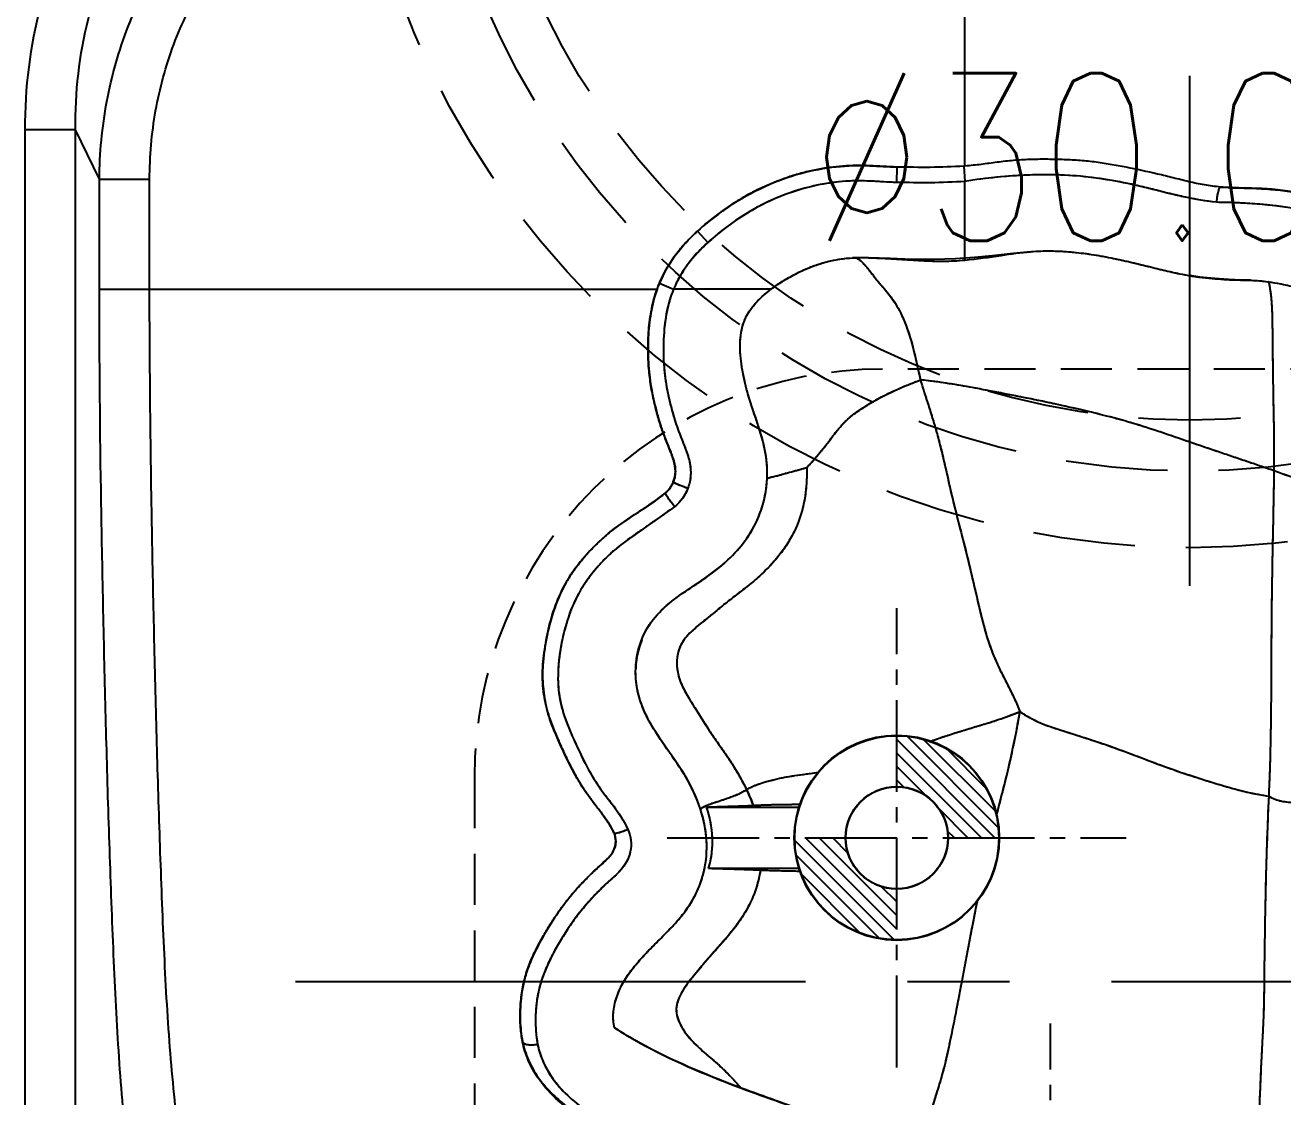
# Model space of a CAD drawing. Header units: millimetres. Extents: x 23075 to 24509, y -21593 to -20579.
# Drawn here: x 23691.32 to 23715.98, y -20959.15 to -20938.14 of the extents above; entities that cross this region are included whole.
import ezdxf

# ---------------------------------------------------------------- set-up
doc = ezdxf.new("R2010")
doc.units = ezdxf.units.MM
doc.header["$LTSCALE"] = 8
for name, pattern in [('CENTER', [2, 1.25, -0.25, 0.25, -0.25]), ('CENTER2', [1.125, 0.75, -0.125, 0.125, -0.125]), ('HIDDEN', [0.375, 0.25, -0.125]), ('HIDDEN2', [0.1875, 0.125, -0.0625])]:
    doc.linetypes.add(name, pattern=pattern)
for name, color, linetype in [('Cav-cor', 30, 'Continuous'), ('CL', 1, 'Continuous'), ('PIN', 5, 'Continuous'), ('PRODUCT', 1, 'Continuous'), ('SP', 3, 'Continuous')]:
    doc.layers.add(name, color=color, linetype=linetype)
doc.styles.get("Standard").update_dxf_attribs({"font": 'txt.shx', "width": 0.8, "bigfont": 'chineset.shx'})

# ---------------------------------------------------------------- blocks, each defined once
blk = doc.blocks.new('20160826.095208')
at = {"layer": 'SP', "linetype": 'CENTER'}
blk.add_line((0, -17.25), (0, 17.25), dxfattribs=at)
at = {"layer": 'SP', "linetype": 'HIDDEN'}
for radius in [16.5, 15, 14]:
    blk.add_circle((0, 0), radius, dxfattribs=at)
at = {"layer": 'SP', "color": 6, "insert": (-1.275, -8.844), "char_height": 3.2812, "attachment_point": 5}
blk.add_mtext('Ø30.00', dxfattribs=at)

msp = doc.modelspace()

# ---------------------------------------------------------------- hatches: boundary and pattern name
at = {"layer": 'PIN', "linetype": 'Continuous'}
h = msp.add_hatch(dxfattribs=at)
h.set_pattern_fill('ANSI31', color=84, scale=1.5, angle=90, style=0)
h.set_pattern_definition([(135, (23473.6988, -21259.69961), (-0.13258252, -0.13258252), [])])
h.paths.add_polyline_path([(23709.408, -20954.071), (23710.408, -20954.071, 0.414214), (23708.408, -20952.071), (23708.408, -20953.071, -0.414214)])
h.paths.add_polyline_path([(23708.408, -20956.071), (23708.408, -20955.071, -0.414214), (23707.408, -20954.071), (23706.408, -20954.071, 0.414214)])

# ---------------------------------------------------------------- linework, layer by layer
at = {"linetype": 'HIDDEN2'}
msp.add_lwpolyline([(23740.125, -20966.885), (23740.125, -20952.885, 0.414214), (23732.125, -20944.885), (23708.125, -20944.885, 0.414214), (23700.125, -20952.885), (23700.125, -20966.885, 0.414214), (23708.125, -20974.885), (23732.125, -20974.885, 0.414214)], format="xyb", close=True, dxfattribs=at)
at = {"layer": 'Cav-cor', "color": 241}
for p, q in [((23709.745, -20940.905), (23709.745, -20933.219)), ((23691.317, -20967.937), (23691.317, -20940.194)), ((23692.302, -20940.194), (23691.317, -20940.194)), ((23692.773, -20941.165), (23692.302, -20940.194)), ((23692.302, -20967.937), (23692.302, -20940.194)), ((23708.407, -20940.926), (23708.401, -20941.227)), ((23709.723, -20940.906), (23709.745, -20941.207)), ((23692.773, -20943.318), (23692.773, -20941.165)), ((23692.773, -20941.165), (23693.758, -20941.165)), ((23693.758, -20943.318), (23693.758, -20941.165)), ((23709.745, -20942.712), (23709.745, -20941.207)), ((23704.502, -20942.18), (23704.705, -20942.403)), ((23707.585, -20942.703), (23707.542, -20942.705)), ((23707.585, -20942.703), (23707.585, -20942.703)), ((23703.753, -20943.201), (23704.031, -20943.318)), ((23692.773, -20943.318), (23703.708, -20943.318)), ((23705.946, -20943.318), (23704.031, -20943.318)), ((23704.68, -20953.468), (23706.491, -20953.468)), ((23706.491, -20954.674), (23704.719, -20954.674)), ((23701.07, -20958.067), (23701.07, -20958.068))]:
    msp.add_line(p, q, dxfattribs=at)
for points in [[(23709.934, -20942.7), (23709.558, -20942.725), (23709.142, -20942.737), (23708.708, -20942.735), (23708.28, -20942.72), (23707.855, -20942.702), (23707.585, -20942.703)], [(23711.032, -20942.584), (23710.632, -20942.626), (23710.285, -20942.666), (23709.934, -20942.7)], [(23715.346, -20943.145), (23715.17, -20943.14), (23714.911, -20943.131), (23714.635, -20943.113), (23714.348, -20943.083), (23714.151, -20943.054)], [(23703.407, -20950.188), (23703.361, -20950.32), (23703.319, -20950.491), (23703.293, -20950.674), (23703.288, -20950.761)]]:
    msp.add_lwpolyline(points, dxfattribs=at)
for radius in [2.01, 1.005]:
    msp.add_circle((23708.408, -20954.071), radius, dxfattribs=at)
for centre, radius, start, end in [((23709.171, -20933.126), 7.8, 274.06, 274.2172), ((23705.951, -20944.123), 2.384, 157.2392, 160.2477), ((23702.726, -20954.498), 3.06, 20.3271, 26.5914), ((23700.24, -20955.359), 3.241, 26.7011, 28.1859)]:
    msp.add_arc(centre, radius, start, end, dxfattribs=at)
for points, knots in [([(23691.317, -20940.194), (23691.317, -20939.376), (23691.519, -20937.733), (23692.292, -20935.812), (23693.203, -20934.447), (23694.025, -20933.528), (23694.971, -20932.737), (23695.673, -20932.307), (23696.037, -20932.119)], [0, 0, 0, 0, 0.249788, 0.499503, 0.624633, 0.749758, 0.874877, 1, 1, 1, 1]), ([(23692.302, -20940.194), (23692.297, -20939.463), (23692.464, -20937.993), (23693.136, -20936.267), (23693.938, -20935.038), (23694.667, -20934.21), (23695.509, -20933.497), (23696.136, -20933.111), (23696.462, -20932.943)], [0, 0, 0, 0, 0.24972, 0.49941, 0.624548, 0.749694, 0.874842, 1, 1, 1, 1]), ([(23692.773, -20941.165), (23692.776, -20940.655), (23692.874, -20939.633), (23693.295, -20938.152), (23693.986, -20936.775), (23694.929, -20935.557), (23696.095, -20934.549), (23697.441, -20933.796), (23698.91, -20933.33), (23699.933, -20933.222), (23700.443, -20933.219)], [0, 0, 0, 0, 0.124973, 0.249951, 0.374945, 0.499949, 0.624962, 0.749978, 0.874991, 1, 1, 1, 1]), ([(23693.758, -20941.165), (23693.758, -20940.716), (23693.836, -20939.817), (23694.192, -20938.511), (23694.785, -20937.294), (23695.603, -20936.214), (23696.622, -20935.321), (23697.803, -20934.655), (23699.095, -20934.248), (23699.995, -20934.158), (23700.443, -20934.158)], [0, 0, 0, 0, 0.125036, 0.250056, 0.375066, 0.500062, 0.625049, 0.75003, 0.87501, 1, 1, 1, 1]), ([(23714.754, -20941.317), (23714.649, -20941.308), (23714.441, -20941.28), (23714.133, -20941.215), (23713.828, -20941.137), (23713.42, -20941.036), (23713.008, -20940.948), (23712.593, -20940.872), (23712.281, -20940.822), (23711.965, -20940.793), (23711.648, -20940.779), (23711.33, -20940.772), (23711.012, -20940.776), (23710.694, -20940.794), (23710.378, -20940.831), (23710.062, -20940.877), (23709.851, -20940.897), (23709.745, -20940.905)], [0, 0, 0, 0, 0.061998, 0.124092, 0.186272, 0.248507, 0.373121, 0.435517, 0.49796, 0.560474, 0.623063, 0.685729, 0.748468, 0.811277, 0.874146, 0.937064, 1, 1, 1, 1]), ([(23708.407, -20940.926), (23708.319, -20940.924), (23708.142, -20940.915), (23707.878, -20940.897), (23707.614, -20940.892), (23707.349, -20940.907), (23707.086, -20940.932), (23706.824, -20940.974), (23706.566, -20941.036), (23706.228, -20941.136), (23705.899, -20941.266), (23705.58, -20941.417), (23705.348, -20941.545), (23705.126, -20941.69), (23704.84, -20941.896), (23704.632, -20942.061), (23704.502, -20942.18)], [0, 0, 0, 0, 0.062485, 0.125004, 0.187477, 0.24998, 0.312498, 0.374977, 0.437491, 0.499995, 0.624954, 0.687487, 0.749961, 0.812456, 0.875019, 1, 1, 1, 1]), ([(23709.723, -20940.906), (23709.504, -20940.922), (23709.065, -20940.937), (23708.626, -20940.93), (23708.407, -20940.926)], [0, 0, 0, 0, 0.499985, 1, 1, 1, 1]), ([(23708.401, -20941.227), (23708.234, -20941.224), (23707.985, -20941.203), (23707.651, -20941.193), (23707.317, -20941.205), (23706.902, -20941.26), (23706.417, -20941.387), (23705.948, -20941.566), (23705.504, -20941.8), (23705.088, -20942.079), (23704.829, -20942.29), (23704.705, -20942.403)], [0, 0, 0, 0, 0.124953, 0.187435, 0.249966, 0.374969, 0.499982, 0.625008, 0.749963, 0.875023, 1, 1, 1, 1]), ([(23709.745, -20941.207), (23709.521, -20941.223), (23709.073, -20941.238), (23708.625, -20941.232), (23708.401, -20941.227)], [0, 0, 0, 0, 0.499986, 1, 1, 1, 1]), ([(23714.675, -20941.617), (23714.47, -20941.591), (23714.164, -20941.541), (23713.761, -20941.448), (23713.461, -20941.371), (23713.159, -20941.296), (23712.754, -20941.208), (23712.241, -20941.123), (23711.618, -20941.074), (23710.992, -20941.076), (23710.366, -20941.12), (23709.951, -20941.174), (23709.745, -20941.207)], [0, 0, 0, 0, 0.124072, 0.186219, 0.248451, 0.31075, 0.373098, 0.497922, 0.623026, 0.748426, 0.874149, 1, 1, 1, 1]), ([(23714.754, -20941.317), (23714.749, -20941.317), (23714.739, -20941.324), (23714.723, -20941.353), (23714.704, -20941.414), (23714.686, -20941.507), (23714.678, -20941.579), (23714.675, -20941.617)], [0, 0, 0, 0, 0.038728, 0.103279, 0.320509, 0.634324, 1, 1, 1, 1]), ([(23720.917, -20942.929), (23720.794, -20942.883), (23720.548, -20942.792), (23720.173, -20942.67), (23719.796, -20942.556), (23719.416, -20942.445), (23719.035, -20942.339), (23718.656, -20942.217), (23718.282, -20942.079), (23717.912, -20941.926), (23717.54, -20941.775), (23717.157, -20941.648), (23716.766, -20941.547), (23716.372, -20941.455), (23716.041, -20941.389), (23715.771, -20941.36), (23715.501, -20941.344), (23715.161, -20941.338), (23714.889, -20941.328), (23714.754, -20941.317)], [0, 0, 0, 0, 0.061406, 0.122832, 0.18434, 0.245959, 0.307736, 0.369741, 0.432001, 0.494503, 0.557197, 0.620007, 0.682969, 0.746092, 0.809363, 0.841046, 0.872771, 0.936317, 1, 1, 1, 1]), ([(23720.72, -20943.214), (23720.598, -20943.172), (23720.355, -20943.087), (23719.989, -20942.963), (23719.62, -20942.845), (23719.248, -20942.738), (23718.874, -20942.632), (23718.377, -20942.473), (23717.894, -20942.272), (23717.404, -20942.083), (23717.031, -20941.953), (23716.651, -20941.84), (23716.265, -20941.747), (23715.871, -20941.685), (23715.474, -20941.649), (23715.075, -20941.625), (23714.808, -20941.618), (23714.675, -20941.617)], [0, 0, 0, 0, 0.061356, 0.122792, 0.184319, 0.245975, 0.307773, 0.369724, 0.494484, 0.557181, 0.620008, 0.683013, 0.746155, 0.809384, 0.872799, 0.936347, 1, 1, 1, 1]), ([(23704.502, -20942.18), (23704.423, -20942.252), (23704.271, -20942.401), (23703.998, -20942.727), (23703.835, -20943.005), (23703.753, -20943.201)], [0, 0, 0, 0, 0.250249, 0.500495, 1, 1, 1, 1]), ([(23704.705, -20942.403), (23704.565, -20942.531), (23704.3, -20942.809), (23704.105, -20943.142), (23704.031, -20943.318)], [0, 0, 0, 0, 0.50019, 1, 1, 1, 1]), ([(23705.946, -20943.318), (23706.061, -20943.231), (23706.305, -20943.075), (23706.695, -20942.884), (23707.11, -20942.751), (23707.398, -20942.713), (23707.542, -20942.705)], [0, 0, 0, 0, 0.250045, 0.500061, 0.750035, 1, 1, 1, 1]), ([(23707.585, -20942.703), (23707.62, -20942.702), (23707.675, -20942.74), (23707.737, -20942.798), (23707.793, -20942.858), (23707.853, -20942.928), (23707.916, -20943.009), (23707.987, -20943.101), (23708.07, -20943.202), (23708.164, -20943.311), (23708.267, -20943.434), (23708.376, -20943.588), (23708.491, -20943.789), (23708.601, -20944.05), (23708.742, -20944.489), (23708.813, -20944.849), (23708.872, -20945.097)], [0, 0, 0, 0, 0.037777, 0.063568, 0.093008, 0.125593, 0.162043, 0.203464, 0.250849, 0.302547, 0.357686, 0.423012, 0.505074, 0.606531, 0.726577, 1, 1, 1, 1]), ([(23711.032, -20942.584), (23711.165, -20942.573), (23711.43, -20942.564), (23711.827, -20942.584), (23712.221, -20942.634), (23712.611, -20942.704), (23712.997, -20942.788), (23713.381, -20942.883), (23713.764, -20942.978), (23714.022, -20943.031), (23714.151, -20943.054)], [0, 0, 0, 0, 0.125592, 0.251028, 0.376235, 0.50127, 0.626162, 0.750933, 0.875561, 1, 1, 1, 1]), ([(23715.697, -20943.174), (23715.855, -20943.197), (23716.089, -20943.244), (23716.399, -20943.318), (23716.553, -20943.357), (23716.629, -20943.379)], [0, 0, 0, 0, 0.50062, 0.750489, 1, 1, 1, 1]), ([(23715.808, -20946.88), (23715.81, -20946.658), (23715.809, -20946.338), (23715.804, -20945.925), (23715.796, -20945.546), (23715.79, -20945.167), (23715.785, -20944.781), (23715.782, -20944.481), (23715.779, -20944.185), (23715.776, -20943.912), (23715.769, -20943.688), (23715.758, -20943.519), (23715.745, -20943.41), (23715.735, -20943.338), (23715.728, -20943.291), (23715.721, -20943.25), (23715.714, -20943.215), (23715.708, -20943.191), (23715.702, -20943.179), (23715.699, -20943.174), (23715.697, -20943.174)], [0, 0, 0, 0, 0.179355, 0.258477, 0.333351, 0.485303, 0.564892, 0.645392, 0.727499, 0.804192, 0.865706, 0.908828, 0.940753, 0.954645, 0.967381, 0.978871, 0.988587, 0.995954, 0.998458, 1, 1, 1, 1]), ([(23693.277, -20959.801), (23693.247, -20959.488), (23693.191, -20958.847), (23693.125, -20957.87), (23693.073, -20956.866), (23693.016, -20955.502), (23692.955, -20953.78), (23692.897, -20951.703), (23692.848, -20949.616), (23692.794, -20946.82), (23692.773, -20944.72), (23692.773, -20943.318)], [0, 0, 0, 0, 0.057336, 0.116891, 0.178083, 0.24013, 0.365324, 0.491406, 0.617989, 0.744959, 1, 1, 1, 1]), ([(23694.262, -20959.327), (23694.231, -20959.022), (23694.172, -20958.4), (23694.103, -20957.45), (23694.051, -20956.473), (23693.995, -20955.147), (23693.936, -20953.475), (23693.879, -20951.458), (23693.832, -20949.432), (23693.778, -20946.718), (23693.758, -20944.679), (23693.758, -20943.318)], [0, 0, 0, 0, 0.05736, 0.117045, 0.178346, 0.240434, 0.365631, 0.491677, 0.618201, 0.745105, 1, 1, 1, 1]), ([(23703.708, -20943.318), (23703.653, -20943.47), (23703.574, -20943.786), (23703.535, -20944.189), (23703.528, -20944.513), (23703.535, -20944.755), (23703.555, -20944.997), (23703.6, -20945.317), (23703.673, -20945.633), (23703.761, -20945.944), (23703.839, -20946.173), (23703.929, -20946.398), (23704.021, -20946.622), (23704.071, -20946.82), (23704.063, -20946.982), (23704.041, -20947.06), (23704.026, -20947.098)], [0, 0, 0, 0, 0.125148, 0.250267, 0.312846, 0.375406, 0.437953, 0.500485, 0.625471, 0.687956, 0.750424, 0.812882, 0.875318, 0.937593, 0.968794, 1, 1, 1, 1]), ([(23704.031, -20943.318), (23703.968, -20943.472), (23703.877, -20943.796), (23703.836, -20944.213), (23703.829, -20944.546), (23703.838, -20944.797), (23703.863, -20945.046), (23703.903, -20945.293), (23703.957, -20945.537), (23704.021, -20945.779), (23704.096, -20946.018), (23704.186, -20946.251), (23704.28, -20946.482), (23704.357, -20946.721), (23704.378, -20946.973), (23704.343, -20947.138), (23704.313, -20947.216)], [0, 0, 0, 0, 0.125145, 0.250277, 0.312888, 0.37544, 0.437962, 0.500495, 0.562997, 0.625485, 0.687963, 0.750377, 0.812857, 0.875251, 0.93764, 1, 1, 1, 1]), ([(23705.865, -20947.032), (23705.874, -20946.866), (23705.851, -20946.531), (23705.74, -20946.13), (23705.633, -20945.815), (23705.551, -20945.58), (23705.478, -20945.341), (23705.398, -20945.019), (23705.342, -20944.689), (23705.33, -20944.356), (23705.36, -20944.106), (23705.441, -20943.867), (23705.577, -20943.656), (23705.75, -20943.474), (23705.879, -20943.368), (23705.946, -20943.318)], [0, 0, 0, 0, 0.124739, 0.249529, 0.311997, 0.374437, 0.436879, 0.499373, 0.624332, 0.686951, 0.749547, 0.81222, 0.874767, 0.937444, 1, 1, 1, 1]), ([(23706.643, -20946.813), (23706.774, -20946.673), (23706.96, -20946.46), (23707.184, -20946.156), (23707.334, -20945.971), (23707.484, -20945.831), (23707.625, -20945.723), (23707.791, -20945.614), (23707.977, -20945.502), (23708.182, -20945.392), (23708.402, -20945.287), (23708.634, -20945.189), (23708.792, -20945.127), (23708.872, -20945.097)], [0, 0, 0, 0, 0.199816, 0.295905, 0.394065, 0.448271, 0.510089, 0.579701, 0.655646, 0.73726, 0.822312, 0.910463, 1, 1, 1, 1]), ([(23708.872, -20945.097), (23708.912, -20945.24), (23708.98, -20945.451), (23709.072, -20945.732), (23709.158, -20946.014), (23709.257, -20946.368), (23709.359, -20946.797), (23709.453, -20947.227), (23709.556, -20947.656), (23709.668, -20948.085), (23709.777, -20948.511), (23709.88, -20948.933), (23709.974, -20949.346), (23710.066, -20949.745), (23710.169, -20950.129), (23710.277, -20950.436), (23710.38, -20950.674), (23710.496, -20950.911), (23710.654, -20951.214), (23710.771, -20951.466), (23710.82, -20951.598)], [0, 0, 0, 0, 0.0654, 0.097824, 0.13032, 0.195295, 0.260006, 0.324539, 0.389372, 0.454527, 0.519482, 0.583512, 0.645922, 0.706072, 0.764077, 0.821104, 0.849448, 0.877958, 0.937612, 1, 1, 1, 1]), ([(23715.808, -20946.88), (23715.67, -20946.832), (23715.393, -20946.738), (23714.977, -20946.597), (23714.56, -20946.455), (23714.143, -20946.314), (23713.726, -20946.17), (23713.306, -20946.03), (23712.879, -20945.899), (23712.444, -20945.784), (23712.004, -20945.678), (23711.561, -20945.579), (23711.116, -20945.486), (23710.67, -20945.397), (23710.223, -20945.31), (23709.775, -20945.226), (23709.325, -20945.151), (23709.023, -20945.113), (23708.872, -20945.097)], [0, 0, 0, 0, 0.061171, 0.122259, 0.18357, 0.245095, 0.306421, 0.367901, 0.430025, 0.492883, 0.556015, 0.619285, 0.682619, 0.745991, 0.809429, 0.872859, 0.936384, 1, 1, 1, 1]), ([(23706.643, -20946.813), (23706.646, -20946.976), (23706.636, -20947.302), (23706.532, -20947.779), (23706.335, -20948.22), (23706.057, -20948.607), (23705.782, -20948.888), (23705.544, -20949.091), (23705.358, -20949.237), (23705.172, -20949.38), (23704.989, -20949.525), (23704.808, -20949.673), (23704.623, -20949.825), (23704.465, -20949.951), (23704.345, -20950.062), (23704.263, -20950.152), (23704.194, -20950.249), (23704.143, -20950.355), (23704.11, -20950.468), (23704.089, -20950.626), (23704.102, -20950.828), (23704.165, -20951.02), (23704.235, -20951.166), (23704.315, -20951.309), (23704.468, -20951.548), (23704.637, -20951.825), (23704.815, -20952.094), (23704.956, -20952.293), (23705.096, -20952.493), (23705.273, -20952.767), (23705.39, -20952.982), (23705.463, -20953.128)], [0, 0, 0, 0, 0.063736, 0.126822, 0.1893, 0.250833, 0.311685, 0.342325, 0.37316, 0.403842, 0.434031, 0.464148, 0.49509, 0.52722, 0.543243, 0.558971, 0.574361, 0.589568, 0.604819, 0.620221, 0.651407, 0.682813, 0.698669, 0.714646, 0.746657, 0.809462, 0.840886, 0.872668, 0.904573, 0.936367, 1, 1, 1, 1]), ([(23705.865, -20947.032), (23705.868, -20947.027), (23705.881, -20947.02), (23705.906, -20947.012), (23705.939, -20947.003), (23705.991, -20946.991), (23706.062, -20946.975), (23706.152, -20946.948), (23706.257, -20946.92), (23706.422, -20946.876), (23706.553, -20946.839), (23706.643, -20946.813)], [0, 0, 0, 0, 0.020067, 0.052897, 0.096031, 0.145843, 0.253103, 0.363897, 0.497227, 0.652929, 1, 1, 1, 1]), ([(23715.706, -20953.255), (23715.711, -20953.128), (23715.724, -20952.865), (23715.736, -20952.464), (23715.743, -20952.056), (23715.752, -20951.526), (23715.755, -20950.88), (23715.758, -20950.106), (23715.765, -20949.319), (23715.778, -20948.511), (23715.793, -20947.827), (23715.803, -20947.282), (23715.807, -20947.012), (23715.808, -20946.88)], [0, 0, 0, 0, 0.060097, 0.12381, 0.188682, 0.252104, 0.373292, 0.492609, 0.616032, 0.743584, 0.872949, 0.937789, 1, 1, 1, 1]), ([(23722.026, -20949.431), (23721.906, -20949.371), (23721.666, -20949.251), (23721.306, -20949.074), (23720.946, -20948.899), (23720.586, -20948.723), (23720.222, -20948.549), (23719.85, -20948.382), (23719.467, -20948.223), (23719.075, -20948.066), (23718.683, -20947.894), (23718.284, -20947.73), (23717.877, -20947.579), (23717.464, -20947.434), (23717.049, -20947.296), (23716.495, -20947.118), (23716.08, -20946.982), (23715.808, -20946.88)], [0, 0, 0, 0, 0.059718, 0.119524, 0.179016, 0.238324, 0.298127, 0.35864, 0.420194, 0.48298, 0.546699, 0.610833, 0.675421, 0.740468, 0.805518, 0.870697, 1, 1, 1, 1]), ([(23703.406, -20950.188), (23703.47, -20950.028), (23703.653, -20949.727), (23704.044, -20949.382), (23704.479, -20949.1), (23704.906, -20948.805), (23705.29, -20948.453), (23705.598, -20948.031), (23705.801, -20947.549), (23705.856, -20947.204), (23705.865, -20947.032)], [0, 0, 0, 0, 0.124551, 0.249479, 0.374574, 0.499696, 0.624798, 0.749861, 0.87492, 1, 1, 1, 1]), ([(23704.026, -20947.098), (23704, -20947.161), (23703.951, -20947.241), (23703.884, -20947.303), (23703.866, -20947.318)], [0, 0, 0, 0, 0.749136, 1, 1, 1, 1]), ([(23704.026, -20947.098), (23704.026, -20947.099), (23704.028, -20947.101), (23704.032, -20947.104), (23704.039, -20947.108), (23704.053, -20947.116), (23704.077, -20947.127), (23704.113, -20947.143), (23704.156, -20947.16), (23704.223, -20947.186), (23704.276, -20947.204), (23704.313, -20947.216)], [0, 0, 0, 0, 0.008824, 0.026105, 0.052227, 0.08709, 0.181723, 0.306587, 0.456961, 0.627036, 1, 1, 1, 1]), ([(23704.313, -20947.216), (23704.3, -20947.251), (23704.239, -20947.389), (23704.142, -20947.512), (23704.054, -20947.581)], [0, 0, 0, 0, 0.251059, 1, 1, 1, 1]), ([(23703.866, -20947.318), (23703.794, -20947.375), (23703.645, -20947.486), (23703.339, -20947.693), (23703.026, -20947.891), (23702.733, -20948.118), (23702.528, -20948.305), (23702.335, -20948.504), (23702.156, -20948.716), (23701.996, -20948.942), (23701.812, -20949.262), (23701.644, -20949.693), (23701.538, -20950.142), (23701.483, -20950.505), (23701.467, -20950.689), (23701.464, -20950.78)], [0, 0, 0, 0, 0.062685, 0.125372, 0.250749, 0.313384, 0.376024, 0.438645, 0.501206, 0.563753, 0.626227, 0.750937, 0.87549, 0.937774, 1, 1, 1, 1]), ([(23703.866, -20947.318), (23703.866, -20947.321), (23703.872, -20947.331), (23703.881, -20947.349), (23703.899, -20947.375), (23703.922, -20947.408), (23703.95, -20947.447), (23703.994, -20947.505), (23704.03, -20947.551), (23704.054, -20947.581)], [0, 0, 0, 0, 0.032039, 0.097843, 0.195551, 0.3216, 0.471089, 0.638345, 1, 1, 1, 1]), ([(23704.054, -20947.581), (23703.924, -20947.67), (23703.732, -20947.807), (23703.476, -20947.989), (23703.217, -20948.168), (23702.961, -20948.351), (23702.726, -20948.561), (23702.563, -20948.732), (23702.412, -20948.914), (23702.275, -20949.105), (23702.153, -20949.307), (23702.051, -20949.519), (23701.969, -20949.74), (23701.879, -20950.04), (23701.813, -20950.346), (23701.775, -20950.657), (23701.762, -20950.891), (23701.768, -20951.126), (23701.81, -20951.436), (23701.9, -20951.737), (23702.021, -20952.025), (23702.118, -20952.238), (23702.216, -20952.451), (23702.321, -20952.66), (23702.435, -20952.865), (23702.561, -20953.062), (23702.699, -20953.251), (23702.845, -20953.434), (23702.981, -20953.625), (23703.06, -20953.759), (23703.097, -20953.828)], [0, 0, 0, 0, 0.062775, 0.094179, 0.125615, 0.188378, 0.219726, 0.251116, 0.28253, 0.313921, 0.34523, 0.376476, 0.407748, 0.439045, 0.501466, 0.532675, 0.563901, 0.595079, 0.626253, 0.688551, 0.719704, 0.750882, 0.782037, 0.813161, 0.844298, 0.875462, 0.906628, 0.937789, 0.968902, 1, 1, 1, 1]), ([(23701.464, -20950.78), (23701.459, -20950.928), (23701.472, -20951.225), (23701.549, -20951.587), (23701.648, -20951.866), (23701.734, -20952.07), (23701.824, -20952.273), (23701.916, -20952.474), (23702.013, -20952.673), (23702.118, -20952.868), (23702.233, -20953.058), (23702.356, -20953.242), (23702.489, -20953.419), (23702.672, -20953.65), (23702.799, -20953.834), (23702.86, -20953.968)], [0, 0, 0, 0, 0.125086, 0.250092, 0.31265, 0.375196, 0.437729, 0.500245, 0.562751, 0.625256, 0.687769, 0.750298, 0.812841, 0.875383, 1, 1, 1, 1]), ([(23704.558, -20953.507), (23704.479, -20953.265), (23704.253, -20952.8), (23703.869, -20952.29), (23703.589, -20951.861), (23703.415, -20951.517), (23703.302, -20951.147), (23703.284, -20950.889), (23703.288, -20950.761)], [0, 0, 0, 0, 0.249266, 0.499382, 0.624529, 0.74978, 0.87486, 1, 1, 1, 1]), ([(23709.077, -20952.176), (23709.222, -20952.124), (23709.514, -20952.025), (23709.956, -20951.893), (23710.395, -20951.76), (23710.68, -20951.655), (23710.82, -20951.598)], [0, 0, 0, 0, 0.251339, 0.503465, 0.753679, 1, 1, 1, 1]), ([(23710.82, -20951.598), (23710.788, -20951.772), (23710.721, -20952.123), (23710.578, -20952.796), (23710.447, -20953.291), (23710.364, -20953.61)], [0, 0, 0, 0, 0.255972, 0.520105, 1, 1, 1, 1]), ([(23710.82, -20951.598), (23710.913, -20951.66), (23711.059, -20951.745), (23711.262, -20951.836), (23711.417, -20951.893), (23711.573, -20951.944), (23711.778, -20952.009), (23712.033, -20952.09), (23712.335, -20952.187), (23712.734, -20952.325), (23713.13, -20952.474), (23713.527, -20952.626), (23713.831, -20952.737), (23714.14, -20952.841), (23714.45, -20952.94), (23714.761, -20953.036), (23715.02, -20953.112), (23715.229, -20953.166), (23715.44, -20953.212), (23715.6, -20953.238), (23715.706, -20953.255)], [0, 0, 0, 0, 0.064929, 0.097079, 0.129033, 0.160766, 0.192176, 0.254152, 0.315534, 0.376453, 0.498724, 0.560668, 0.623305, 0.686349, 0.749376, 0.812221, 0.874922, 0.906196, 0.937411, 1, 1, 1, 1]), ([(23705.463, -20953.128), (23705.491, -20953.11), (23705.555, -20953.073), (23705.671, -20953.026), (23705.817, -20952.978), (23705.995, -20952.93), (23706.196, -20952.886), (23706.486, -20952.837), (23706.71, -20952.811), (23706.86, -20952.789)], [0, 0, 0, 0, 0.07019, 0.152248, 0.259819, 0.389337, 0.53385, 0.685304, 1, 1, 1, 1]), ([(23704.558, -20953.507), (23704.567, -20953.497), (23704.592, -20953.478), (23704.656, -20953.444), (23704.754, -20953.406), (23704.883, -20953.362), (23705.058, -20953.306), (23705.224, -20953.249), (23705.37, -20953.181), (23705.433, -20953.145), (23705.463, -20953.128)], [0, 0, 0, 0, 0.041468, 0.093655, 0.220849, 0.362939, 0.508714, 0.78029, 0.895427, 1, 1, 1, 1]), ([(23715.499, -20960.046), (23715.507, -20959.758), (23715.529, -20959.199), (23715.555, -20958.515), (23715.585, -20957.987), (23715.605, -20957.586), (23715.615, -20957.163), (23715.617, -20956.73), (23715.624, -20956.295), (23715.63, -20955.859), (23715.637, -20955.418), (23715.65, -20954.829), (23715.671, -20954.107), (23715.693, -20953.534), (23715.706, -20953.255)], [0, 0, 0, 0, 0.127063, 0.247083, 0.30203, 0.360779, 0.424345, 0.488717, 0.552226, 0.616317, 0.681322, 0.746718, 0.876709, 1, 1, 1, 1]), ([(23715.706, -20953.255), (23715.761, -20953.292), (23715.886, -20953.344), (23716.086, -20953.374), (23716.29, -20953.388), (23716.494, -20953.405), (23716.697, -20953.423), (23716.964, -20953.45), (23717.293, -20953.488), (23717.685, -20953.533), (23718.074, -20953.58), (23718.462, -20953.628), (23718.977, -20953.692), (23719.624, -20953.774), (23720.406, -20953.865), (23721.063, -20953.938), (23721.59, -20953.997), (23721.855, -20954.021), (23721.988, -20954.029)], [0, 0, 0, 0, 0.031151, 0.062888, 0.095328, 0.12772, 0.159899, 0.191774, 0.254688, 0.316864, 0.378631, 0.440151, 0.5015, 0.624358, 0.74877, 0.874119, 0.937082, 1, 1, 1, 1]), ([(23702.875, -20957.797), (23702.849, -20957.702), (23702.837, -20957.5), (23702.901, -20957.206), (23703.023, -20956.928), (23703.191, -20956.673), (23703.389, -20956.44), (23703.602, -20956.219), (23703.82, -20956.002), (23704.036, -20955.782), (23704.237, -20955.549), (23704.41, -20955.294), (23704.545, -20955.017), (23704.666, -20954.625), (23704.707, -20954.107), (23704.621, -20953.702), (23704.558, -20953.507)], [0, 0, 0, 0, 0.060596, 0.121758, 0.183512, 0.245792, 0.308464, 0.371344, 0.434329, 0.497349, 0.560319, 0.623227, 0.686027, 0.748831, 0.874192, 1, 1, 1, 1]), ([(23704.68, -20953.468), (23704.844, -20953.462), (23705.15, -20953.454), (23705.455, -20953.442), (23705.596, -20953.435)], [0, 0, 0, 0, 0.539528, 1, 1, 1, 1]), ([(23704.719, -20954.674), (23704.747, -20954.576), (23704.788, -20954.375), (23704.804, -20953.966), (23704.743, -20953.661), (23704.68, -20953.468)], [0, 0, 0, 0, 0.250271, 0.500589, 1, 1, 1, 1]), ([(23705.596, -20953.435), (23705.644, -20953.433), (23705.758, -20953.427), (23705.963, -20953.421), (23706.219, -20953.416), (23706.409, -20953.414), (23706.509, -20953.412)], [0, 0, 0, 0, 0.157646, 0.376791, 0.670843, 1, 1, 1, 1]), ([(23703.135, -20953.903), (23703.156, -20953.949), (23703.188, -20954.046), (23703.21, -20954.248), (23703.163, -20954.453), (23703.06, -20954.628), (23702.927, -20954.783), (23702.77, -20954.913), (23702.622, -20955.054), (23702.481, -20955.2), (23702.309, -20955.387), (23702.118, -20955.624), (23701.944, -20955.873), (23701.784, -20956.13), (23701.638, -20956.393), (23701.51, -20956.666), (23701.41, -20956.948), (23701.347, -20957.24), (23701.322, -20957.534), (23701.324, -20957.827), (23701.347, -20958.02), (23701.365, -20958.115)], [0, 0, 0, 0, 0.031623, 0.063194, 0.126004, 0.15762, 0.189371, 0.252876, 0.284587, 0.316294, 0.379614, 0.442777, 0.505811, 0.56868, 0.631362, 0.693859, 0.75602, 0.81765, 0.878957, 0.939815, 1, 1, 1, 1]), ([(23702.861, -20953.972), (23702.862, -20953.975), (23702.872, -20953.98), (23702.902, -20953.98), (23702.958, -20953.969), (23703.041, -20953.942), (23703.102, -20953.917), (23703.135, -20953.903)], [0, 0, 0, 0, 0.036856, 0.098947, 0.31195, 0.625797, 1, 1, 1, 1]), ([(23702.897, -20954.15), (23702.896, -20954.191), (23702.88, -20954.274), (23702.822, -20954.386), (23702.74, -20954.481), (23702.648, -20954.566), (23702.553, -20954.648), (23702.431, -20954.762), (23702.284, -20954.91), (23702.114, -20955.093), (23701.9, -20955.348), (23701.658, -20955.685), (23701.406, -20956.112), (23701.225, -20956.482), (23701.12, -20956.793), (23701.047, -20957.109), (23701.025, -20957.351), (23701.023, -20957.512)], [0, 0, 0, 0, 0.031407, 0.062888, 0.094498, 0.126153, 0.157825, 0.189469, 0.252696, 0.31584, 0.378887, 0.504612, 0.629858, 0.754431, 0.816356, 0.877983, 1, 1, 1, 1]), ([(23705.733, -20954.709), (23705.715, -20954.819), (23705.665, -20955.037), (23705.543, -20955.345), (23705.38, -20955.63), (23705.187, -20955.893), (23704.976, -20956.139), (23704.762, -20956.378), (23704.588, -20956.579), (23704.451, -20956.746), (23704.345, -20956.877), (23704.243, -20957.014), (23704.156, -20957.158), (23704.104, -20957.285), (23704.085, -20957.389), (23704.082, -20957.493), (23704.111, -20957.625), (23704.182, -20957.775), (23704.278, -20957.916), (23704.424, -20958.088), (23704.628, -20958.277), (23704.971, -20958.56), (23705.205, -20958.8), (23705.349, -20958.972)], [0, 0, 0, 0, 0.063822, 0.126388, 0.188054, 0.249932, 0.311914, 0.372608, 0.432507, 0.463362, 0.495493, 0.52838, 0.560563, 0.591117, 0.605844, 0.620433, 0.650187, 0.681566, 0.714233, 0.747034, 0.810034, 0.872078, 1, 1, 1, 1]), ([(23705.733, -20954.709), (23705.584, -20954.702), (23705.246, -20954.688), (23704.908, -20954.681), (23704.719, -20954.674)], [0, 0, 0, 0, 0.440836, 1, 1, 1, 1]), ([(23706.509, -20954.729), (23706.349, -20954.727), (23706.091, -20954.723), (23705.832, -20954.713), (23705.733, -20954.709)], [0, 0, 0, 0, 0.615647, 1, 1, 1, 1]), ([(23709.981, -20955.322), (23709.924, -20955.609), (23709.814, -20956.173), (23709.683, -20956.882), (23709.573, -20957.451), (23709.486, -20957.892), (23709.395, -20958.329), (23709.291, -20958.748), (23709.164, -20959.145), (23709.042, -20959.542), (23708.945, -20959.957), (23708.856, -20960.387), (23708.766, -20960.827), (23708.646, -20961.421), (23708.552, -20961.867), (23708.479, -20962.162)], [0, 0, 0, 0, 0.125243, 0.245824, 0.30886, 0.373458, 0.438053, 0.499944, 0.558361, 0.61667, 0.67759, 0.740572, 0.80469, 0.869844, 1, 1, 1, 1]), ([(23701.023, -20957.512), (23701.022, -20957.559), (23701.024, -20957.741), (23701.042, -20957.925), (23701.069, -20958.059)], [0, 0, 0, 0, 0.251852, 1, 1, 1, 1]), ([(23702.875, -20957.797), (23703.041, -20957.902), (23703.795, -20958.349), (23704.634, -20958.703), (23705.331, -20958.965), (23705.349, -20958.972)], [0, 0, 0, 0, 0.214668, 0.978926, 1, 1, 1, 1]), ([(23701.069, -20958.059), (23701.082, -20958.123), (23701.114, -20958.249), (23701.184, -20958.431), (23701.273, -20958.604), (23701.376, -20958.769), (23701.496, -20958.924), (23701.673, -20959.117), (23701.822, -20959.247), (23701.925, -20959.329)], [0, 0, 0, 0, 0.124624, 0.248872, 0.373116, 0.497458, 0.622225, 0.747594, 1, 1, 1, 1]), ([(23701.072, -20958.073), (23701.077, -20958.087), (23701.1, -20958.104), (23701.135, -20958.117), (23701.188, -20958.127), (23701.266, -20958.129), (23701.331, -20958.121), (23701.365, -20958.115)], [0, 0, 0, 0, 0.145269, 0.246086, 0.367085, 0.660943, 1, 1, 1, 1]), ([(23701.365, -20958.115), (23701.384, -20958.215), (23701.443, -20958.411), (23701.582, -20958.684), (23701.765, -20958.932), (23701.909, -20959.078), (23701.984, -20959.147)], [0, 0, 0, 0, 0.249122, 0.498187, 0.748025, 1, 1, 1, 1])]:
    msp.add_open_spline(points, degree=3, knots=knots, dxfattribs=at)
for points in [[(23715.346, -20943.145), (23715.463, -20943.149), (23715.581, -20943.156), (23715.697, -20943.174)], [(23702.86, -20953.968), (23702.885, -20954.024), (23702.899, -20954.088), (23702.897, -20954.15)], [(23705.349, -20958.972), (23705.85, -20959.16), (23706.369, -20959.34), (23706.906, -20959.532)]]:
    msp.add_open_spline(points, degree=3, dxfattribs=at)
at = {"layer": 'CL', "color": 6, "linetype": 'CENTER'}
msp.add_line((23696.621, -20956.885), (23747.162, -20956.885), dxfattribs=at)
at = {"layer": 'PIN', "color": 84, "linetype": 'CENTER2', "ltscale": 0.3}
for p, q in [((23708.408, -20958.571), (23708.408, -20949.571)), ((23703.908, -20954.071), (23712.908, -20954.071))]:
    msp.add_line(p, q, dxfattribs=at)
at = {"layer": 'PIN', "color": 62, "linetype": 'CENTER2', "ltscale": 0.3}
msp.add_line((23711.423, -20966.712), (23711.423, -20957.712), dxfattribs=at)
at = {"layer": 'PIN', "color": 84}
for radius in [2, 1]:
    msp.add_circle((23708.408, -20954.071), radius, dxfattribs=at)
at = {"layer": 'PRODUCT'}
for p, q in [((23709.745, -20942.749), (23709.745, -20941.207)), ((23704.502, -20942.18), (23704.705, -20942.403)), ((23707.551, -20942.705), (23707.584, -20942.703)), ((23703.753, -20943.201), (23704.031, -20943.318)), ((23715.461, -20943.15), (23715.697, -20943.174)), ((23705.946, -20943.318), (23704.031, -20943.318)), ((23704.026, -20947.097), (23704.026, -20947.098)), ((23704.68, -20953.468), (23706.491, -20953.468)), ((23706.491, -20954.674), (23704.719, -20954.674)), ((23701.07, -20958.067), (23701.07, -20958.068))]:
    msp.add_line(p, q, dxfattribs=at)
for radius in [2.01, 1.005]:
    msp.add_circle((23708.408, -20954.071), radius, dxfattribs=at)
for points, start_tangent, end_tangent in [([(23704.502, -20942.18), (23705.109, -20941.705), (23705.818, -20941.306), (23706.527, -20941.049), (23707.22, -20940.92), (23707.881, -20940.899), (23708.407, -20940.926)], (0.739017, 0.673687), (0.999785, -0.020726)), ([(23708.401, -20941.227), (23707.736, -20941.197), (23707.106, -20941.236), (23706.485, -20941.375), (23705.838, -20941.629), (23705.268, -20941.961), (23704.705, -20942.403)], (-0.999807, 0.019667), (-0.738631, -0.67411)), ([(23714.675, -20941.617), (23713.991, -20941.5), (23713.244, -20941.318), (23712.423, -20941.157), (23711.589, -20941.081), (23710.676, -20941.1), (23709.745, -20941.207)], (-0.991787, 0.127901), (-0.987325, -0.158712)), ([(23714.754, -20941.319), (23714.738, -20941.328), (23714.713, -20941.388), (23714.69, -20941.491), (23714.675, -20941.617)], (-0.991218, -0.132239), (-0.082724, -0.996573)), ([(23714.754, -20941.317), (23715.371, -20941.342), (23716.109, -20941.405), (23716.844, -20941.568), (23717.617, -20941.807), (23718.388, -20942.116), (23719.213, -20942.387), (23720.095, -20942.646), (23720.927, -20942.931)], (0.996184, -0.087274), (0.938175, -0.346162)), ([(23720.72, -20943.214), (23719.579, -20942.835), (23718.555, -20942.527), (23717.659, -20942.181), (23716.849, -20941.899), (23716.112, -20941.725), (23715.426, -20941.648), (23714.675, -20941.617)], (-0.944985, 0.327114), (-0.999961, 0.008806)), ([(23703.753, -20943.201), (23703.909, -20942.892), (23704.198, -20942.491), (23704.502, -20942.18)], (0.386963, 0.922095), (0.738674, 0.674063)), ([(23704.705, -20942.403), (23704.415, -20942.701), (23704.191, -20943.009), (23704.031, -20943.318)], (-0.738745, -0.673985), (-0.387003, -0.922079)), ([(23705.946, -20943.318), (23706.196, -20943.149), (23706.455, -20943.005), (23706.723, -20942.884), (23707.003, -20942.791), (23707.291, -20942.73), (23707.551, -20942.705)], (0.799017, 0.601308), (0.998845, 0.048052)), ([(23707.584, -20942.703), (23708.017, -20942.708), (23708.454, -20942.733), (23708.89, -20942.759), (23709.322, -20942.769), (23709.745, -20942.749)], (0.999339, 0.036348), (0.996058, 0.08871)), ([(23707.585, -20942.703), (23707.593, -20942.704), (23707.614, -20942.707), (23707.635, -20942.716), (23707.656, -20942.729), (23707.678, -20942.745), (23707.724, -20942.786), (23707.773, -20942.837), (23707.824, -20942.894), (23707.878, -20942.96), (23707.935, -20943.034), (23708, -20943.117), (23708.076, -20943.208), (23708.158, -20943.305), (23708.244, -20943.408), (23708.335, -20943.531), (23708.433, -20943.69), (23708.533, -20943.893), (23708.63, -20944.145), (23708.718, -20944.439), (23708.758, -20944.598), (23708.796, -20944.762), (23708.833, -20944.93), (23708.872, -20945.097)], (0.999231, 0.039213), (0.229346, -0.973345)), ([(23709.745, -20942.749), (23710.452, -20942.656), (23711.032, -20942.584)], (0.996058, 0.08871), (0.996709, 0.081059)), ([(23711.032, -20942.584), (23711.084, -20942.58), (23711.657, -20942.577), (23712.164, -20942.629), (23712.614, -20942.707), (23713.018, -20942.795), (23713.383, -20942.884), (23713.722, -20942.966), (23714.041, -20943.034), (23714.156, -20943.054)], (0.996709, 0.081059), (0.985755, -0.16819)), ([(23704.026, -20947.097), (23704.063, -20946.952), (23704.044, -20946.723), (23703.965, -20946.488), (23703.869, -20946.245), (23703.777, -20945.989), (23703.696, -20945.71), (23703.625, -20945.412), (23703.569, -20945.09), (23703.537, -20944.743), (23703.532, -20944.37), (23703.559, -20943.97), (23703.639, -20943.543), (23703.753, -20943.201)], (0.374061, 0.927404), (0.38488, 0.922967)), ([(23714.156, -20943.054), (23714.333, -20943.082), (23714.59, -20943.11), (23714.821, -20943.127), (23715.041, -20943.137), (23715.259, -20943.142), (23715.461, -20943.15)], (0.985755, -0.16819), (0.998332, -0.057741)), ([(23715.697, -20943.174), (23716.03, -20943.234), (23716.34, -20943.304), (23716.629, -20943.379)], (0.989039, -0.147656), (0.961231, -0.275744)), ([(23715.808, -20946.88), (23715.809, -20946.633), (23715.809, -20946.404), (23715.807, -20946.188), (23715.805, -20945.983), (23715.798, -20945.596), (23715.791, -20945.206), (23715.786, -20944.798), (23715.781, -20944.382), (23715.776, -20943.968), (23715.772, -20943.79), (23715.766, -20943.644), (23715.758, -20943.532), (23715.749, -20943.443), (23715.739, -20943.367), (23715.729, -20943.3), (23715.724, -20943.269), (23715.719, -20943.241), (23715.714, -20943.217), (23715.709, -20943.196), (23715.706, -20943.188), (23715.703, -20943.181), (23715.7, -20943.176), (23715.699, -20943.175), (23715.697, -20943.174)], (0.007828, 0.999969), (-0.934548, 0.355836)), ([(23704.031, -20943.318), (23703.889, -20943.809), (23703.833, -20944.374), (23703.849, -20944.896), (23703.917, -20945.352), (23704.016, -20945.752), (23704.13, -20946.104), (23704.252, -20946.416), (23704.343, -20946.703), (23704.366, -20946.967), (23704.313, -20947.216)], (-0.376897, -0.926255), (-0.351069, -0.936349)), ([(23705.865, -20947.032), (23705.823, -20946.47), (23705.676, -20945.944), (23705.513, -20945.453), (23705.397, -20944.99), (23705.34, -20944.564), (23705.355, -20944.174), (23705.467, -20943.837), (23705.668, -20943.562), (23705.946, -20943.318)], (0.053867, 0.998548), (0.799017, 0.601308)), ([(23706.643, -20946.813), (23706.71, -20946.74), (23706.776, -20946.667), (23706.9, -20946.523), (23707.017, -20946.378), (23707.129, -20946.232), (23707.241, -20946.087), (23707.366, -20945.944), (23707.44, -20945.873), (23707.524, -20945.802), (23707.62, -20945.729), (23707.729, -20945.655), (23707.973, -20945.506), (23708.252, -20945.359), (23708.554, -20945.223), (23708.713, -20945.159), (23708.872, -20945.097)], (0.684949, 0.728591), (0.934139, 0.356909)), ([(23715.808, -20946.88), (23715.531, -20946.785), (23715.254, -20946.691), (23714.977, -20946.597), (23714.7, -20946.503), (23714.143, -20946.313), (23713.587, -20946.124), (23713.024, -20945.944), (23712.444, -20945.786), (23711.856, -20945.646), (23711.264, -20945.517), (23710.67, -20945.397), (23710.372, -20945.339), (23710.073, -20945.282), (23709.775, -20945.227), (23709.475, -20945.177), (23709.174, -20945.133), (23708.872, -20945.097)], (-0.945288, 0.326237), (-0.993964, 0.109707)), ([(23708.872, -20945.097), (23708.958, -20945.382), (23709.049, -20945.662), (23709.136, -20945.944), (23709.217, -20946.227), (23709.29, -20946.512), (23709.358, -20946.798), (23709.487, -20947.369), (23709.631, -20947.942), (23709.777, -20948.513), (23709.912, -20949.076), (23710.038, -20949.618), (23710.175, -20950.13), (23710.355, -20950.614), (23710.466, -20950.847), (23710.587, -20951.086), (23710.71, -20951.337), (23710.82, -20951.598)], (0.26671, -0.963777), (0.347949, -0.937514)), ([(23706.643, -20946.813), (23706.636, -20947.14), (23706.596, -20947.462), (23706.516, -20947.775), (23706.395, -20948.073), (23706.236, -20948.348), (23706.047, -20948.6), (23705.835, -20948.829), (23705.604, -20949.039), (23705.358, -20949.237), (23705.11, -20949.429), (23704.87, -20949.623), (23704.625, -20949.822), (23704.374, -20950.035), (23704.265, -20950.154), (23704.178, -20950.285), (23704.122, -20950.43), (23704.097, -20950.586), (23704.1, -20950.745), (23704.13, -20950.903), (23704.184, -20951.055), (23704.255, -20951.201), (23704.425, -20951.482), (23704.596, -20951.756), (23704.77, -20952.025), (23704.955, -20952.292), (23705.14, -20952.562), (23705.309, -20952.84), (23705.463, -20953.128)], (0.019828, -0.999803), (0.442396, -0.89682)), ([(23705.865, -20947.032), (23705.867, -20947.029), (23705.871, -20947.026), (23705.883, -20947.02), (23705.899, -20947.014), (23705.919, -20947.008), (23705.942, -20947.003), (23705.994, -20946.991), (23706.049, -20946.977), (23706.103, -20946.963), (23706.16, -20946.946), (23706.227, -20946.928), (23706.301, -20946.908), (23706.466, -20946.863), (23706.553, -20946.839), (23706.643, -20946.813)], (0.574437, 0.818548), (0.960953, 0.27671)), ([(23715.706, -20953.255), (23715.717, -20953.003), (23715.727, -20952.739), (23715.735, -20952.466), (23715.741, -20952.19), (23715.749, -20951.648), (23715.754, -20951.128), (23715.756, -20950.624), (23715.758, -20950.115), (23715.763, -20949.593), (23715.77, -20949.059), (23715.779, -20948.514), (23715.79, -20947.964), (23715.801, -20947.414), (23715.805, -20947.14), (23715.808, -20946.88)], (0.041032, 0.999158), (0.007947, 0.999968)), ([(23722.026, -20949.431), (23721.787, -20949.311), (23721.546, -20949.192), (23721.305, -20949.074), (23721.065, -20948.957), (23720.586, -20948.724), (23720.1, -20948.495), (23719.598, -20948.277), (23719.078, -20948.065), (23718.551, -20947.841), (23718.014, -20947.63), (23717.464, -20947.436), (23716.91, -20947.252), (23716.354, -20947.071), (23716.079, -20946.978), (23715.808, -20946.88)], (-0.893732, 0.448601), (-0.935926, 0.352198)), ([(23703.417, -20950.162), (23703.42, -20950.154), (23703.669, -20949.749), (23704.031, -20949.407), (23704.482, -20949.096), (23704.97, -20948.738), (23705.412, -20948.278), (23705.731, -20947.698), (23705.865, -20947.032)], (0.386752, 0.922184), (0.052704, 0.99861)), ([(23703.867, -20947.316), (23703.913, -20947.274), (23704.003, -20947.148), (23704.026, -20947.097)], (0.779988, 0.625794), (0.370627, 0.928782)), ([(23704.026, -20947.098), (23704.03, -20947.103), (23704.055, -20947.117), (23704.1, -20947.137), (23704.161, -20947.162), (23704.234, -20947.189), (23704.313, -20947.216)], (0.063258, -0.997997), (0.952534, -0.304432)), ([(23704.313, -20947.216), (23704.245, -20947.359), (23704.156, -20947.483), (23704.054, -20947.581)], (-0.354535, -0.935043), (-0.786745, -0.617278)), ([(23702.86, -20953.972), (23702.73, -20953.741), (23702.515, -20953.454), (23702.294, -20953.15), (23702.094, -20952.823), (23701.915, -20952.47), (23701.748, -20952.102), (23701.591, -20951.702), (23701.489, -20951.26), (23701.464, -20950.796), (23701.513, -20950.318), (23701.617, -20949.832), (23701.789, -20949.339), (23702.057, -20948.856), (23702.422, -20948.415), (23702.873, -20948.009), (23703.402, -20947.649), (23703.867, -20947.317)], (-0.411369, 0.911469), (0.783561, 0.621315)), ([(23703.867, -20947.316), (23703.871, -20947.33), (23703.895, -20947.368), (23703.936, -20947.428), (23703.992, -20947.502), (23704.054, -20947.581)], (-0.94894, -0.315456), (0.624529, -0.781002)), ([(23704.054, -20947.581), (23703.43, -20948.021), (23702.858, -20948.445), (23702.417, -20948.912), (23702.112, -20949.394), (23701.902, -20949.969), (23701.783, -20950.603), (23701.777, -20951.174), (23701.888, -20951.682), (23702.104, -20952.207), (23702.364, -20952.736), (23702.645, -20953.177), (23702.925, -20953.548), (23703.135, -20953.903)], (-0.823427, -0.567422), (0.449441, -0.89331)), ([(23703.289, -20950.755), (23703.297, -20950.639), (23703.417, -20950.162)], (0.038039, 0.999276), (0.386752, 0.922184)), ([(23704.558, -20953.507), (23704.243, -20952.832), (23703.852, -20952.255), (23703.516, -20951.711), (23703.322, -20951.171), (23703.289, -20950.755)], (-0.309627, 0.950858), (0.038039, 0.999276)), ([(23709.077, -20952.176), (23709.168, -20952.143), (23709.444, -20952.05), (23709.722, -20951.963), (23710.003, -20951.878), (23710.281, -20951.793), (23710.553, -20951.701), (23710.82, -20951.598)], (0.941933, 0.3358), (0.925677, 0.378316)), ([(23710.82, -20951.598), (23710.779, -20951.818), (23710.734, -20952.051), (23710.685, -20952.29), (23710.635, -20952.524), (23710.53, -20952.964), (23710.424, -20953.38), (23710.394, -20953.495), (23710.364, -20953.61)], (-0.180102, -0.983648), (-0.249562, -0.968359)), ([(23710.82, -20951.598), (23711.012, -20951.715), (23711.212, -20951.813), (23711.418, -20951.892), (23711.625, -20951.961), (23711.831, -20952.026), (23712.034, -20952.09), (23712.436, -20952.222), (23712.831, -20952.363), (23713.227, -20952.511), (23713.627, -20952.662), (23714.037, -20952.806), (23714.45, -20952.939), (23714.658, -20953.004), (23714.865, -20953.066), (23715.073, -20953.125), (23715.282, -20953.177), (23715.493, -20953.219), (23715.706, -20953.255)], (0.834572, -0.550898), (0.98744, -0.157993)), ([(23705.463, -20953.128), (23705.502, -20953.104), (23705.543, -20953.082), (23705.589, -20953.06), (23705.641, -20953.039), (23705.77, -20952.994), (23705.929, -20952.948), (23706.111, -20952.905), (23706.307, -20952.868), (23706.509, -20952.837), (23706.716, -20952.809), (23706.86, -20952.789)], (0.836765, 0.547562), (0.989551, 0.144185)), ([(23704.558, -20953.507), (23704.566, -20953.499), (23704.593, -20953.478), (23704.629, -20953.459), (23704.67, -20953.44), (23704.716, -20953.421), (23704.816, -20953.385), (23704.923, -20953.35), (23705.029, -20953.315), (23705.133, -20953.279), (23705.229, -20953.243), (23705.316, -20953.206), (23705.392, -20953.167), (23705.463, -20953.128)], (0.661686, 0.749781), (0.870713, 0.491791)), ([(23705.463, -20953.128), (23705.533, -20953.279), (23705.596, -20953.435)], (0.447711, -0.894178), (0.347291, -0.937758)), ([(23715.499, -20960.046), (23715.508, -20959.754), (23715.518, -20959.465), (23715.54, -20958.906), (23715.564, -20958.368), (23715.591, -20957.868), (23715.611, -20957.31), (23715.618, -20956.728), (23715.626, -20956.152), (23715.635, -20955.567), (23715.647, -20954.975), (23715.663, -20954.383), (23715.684, -20953.808), (23715.694, -20953.529), (23715.706, -20953.255)], (0.026216, 0.999656), (0.046163, 0.998934)), ([(23715.706, -20953.255), (23715.764, -20953.289), (23715.824, -20953.315), (23715.951, -20953.351), (23716.085, -20953.371), (23716.221, -20953.383), (23716.494, -20953.405), (23716.765, -20953.43), (23717.031, -20953.458), (23717.295, -20953.488), (23717.556, -20953.518), (23717.816, -20953.549), (23718.075, -20953.581), (23718.333, -20953.612), (23718.848, -20953.676), (23719.362, -20953.741), (23719.881, -20953.803), (23720.404, -20953.864), (23720.667, -20953.894), (23720.93, -20953.923), (23721.194, -20953.953), (23721.458, -20953.982), (23721.723, -20954.009), (23721.988, -20954.029)], (0.830613, -0.556849), (0.998296, -0.058346)), ([(23702.875, -20957.797), (23702.853, -20957.473), (23702.93, -20957.153), (23703.074, -20956.855), (23703.269, -20956.583), (23703.49, -20956.336), (23703.723, -20956.099), (23703.969, -20955.848), (23704.223, -20955.557), (23704.461, -20955.185), (23704.631, -20954.708), (23704.679, -20954.139), (23704.558, -20953.507)], (-0.263132, 0.96476), (-0.309081, 0.951036)), ([(23704.68, -20953.468), (23704.973, -20953.458), (23705.301, -20953.447), (23705.596, -20953.435)], (0.99922, 0.039491), (0.998929, 0.046276)), ([(23704.719, -20954.674), (23704.789, -20954.289), (23704.776, -20953.881), (23704.68, -20953.468)], (0.27447, 0.961596), (-0.313088, 0.949724)), ([(23705.596, -20953.435), (23705.646, -20953.433), (23705.697, -20953.43), (23705.752, -20953.428), (23705.816, -20953.426), (23705.892, -20953.423), (23705.981, -20953.421), (23706.085, -20953.419), (23706.207, -20953.417), (23706.347, -20953.415), (23706.509, -20953.412)], (0.998931, 0.046227), (0.999878, 0.015629)), ([(23701.07, -20958.067), (23701.032, -20957.79), (23701.025, -20957.438), (23701.056, -20957.106), (23701.122, -20956.796), (23701.22, -20956.511), (23701.339, -20956.251), (23701.466, -20956.013), (23701.598, -20955.79), (23701.733, -20955.583), (23701.871, -20955.391), (23702.011, -20955.213), (23702.154, -20955.047), (23702.297, -20954.895), (23702.439, -20954.752), (23702.583, -20954.618), (23702.722, -20954.493), (23702.831, -20954.36), (23702.89, -20954.213), (23702.889, -20954.06), (23702.861, -20953.972)], (-0.199627, 0.979872), (-0.410832, 0.911711)), ([(23703.135, -20953.903), (23703.195, -20954.121), (23703.183, -20954.344), (23703.098, -20954.562), (23702.936, -20954.765), (23702.72, -20954.962), (23702.491, -20955.191), (23702.255, -20955.455), (23702.019, -20955.767), (23701.787, -20956.13), (23701.564, -20956.553), (23701.388, -20957.056), (23701.325, -20957.609), (23701.365, -20958.115)], (0.403231, -0.915098), (0.189036, -0.98197)), ([(23702.864, -20953.971), (23702.868, -20953.978), (23702.923, -20953.975), (23703.018, -20953.949), (23703.135, -20953.903)], (0.344144, -0.938917), (0.916685, 0.39961)), ([(23705.733, -20954.709), (23705.681, -20954.953), (23705.604, -20955.187), (23705.455, -20955.495), (23705.268, -20955.78), (23705.054, -20956.048), (23704.83, -20956.302), (23704.613, -20956.551), (23704.506, -20956.68), (23704.396, -20956.815), (23704.286, -20956.958), (23704.187, -20957.109), (23704.115, -20957.265), (23704.085, -20957.425), (23704.106, -20957.586), (23704.171, -20957.745), (23704.268, -20957.897), (23704.383, -20958.037), (23704.506, -20958.163), (23704.634, -20958.278), (23704.764, -20958.39), (23704.894, -20958.502), (23705.012, -20958.612), (23705.128, -20958.727), (23705.241, -20958.848), (23705.349, -20958.972)], (-0.158287, -0.987393), (0.642421, -0.766352)), ([(23705.733, -20954.709), (23705.626, -20954.704), (23705.525, -20954.699), (23705.425, -20954.696), (23705.325, -20954.692), (23705.225, -20954.689), (23705.124, -20954.686), (23705.021, -20954.683), (23704.916, -20954.68), (23704.814, -20954.677), (23704.719, -20954.674)], (-0.998901, 0.046859), (-0.999404, 0.034517)), ([(23706.509, -20954.729), (23706.169, -20954.723), (23705.915, -20954.716), (23705.733, -20954.709)], (-0.999865, 0.01641), (-0.998901, 0.046867)), ([(23709.981, -20955.322), (23709.909, -20955.685), (23709.841, -20956.038), (23709.761, -20956.463), (23709.681, -20956.887), (23709.597, -20957.328), (23709.508, -20957.781), (23709.413, -20958.236), (23709.362, -20958.459), (23709.307, -20958.674), (23709.247, -20958.879), (23709.185, -20959.079), (23709.124, -20959.277), (23709.065, -20959.478), (23708.96, -20959.9), (23708.866, -20960.341), (23708.774, -20960.791), (23708.68, -20961.249), (23708.583, -20961.712), (23708.479, -20962.162)], (-0.195779, -0.980648), (-0.238112, -0.971238)), ([(23706.593, -20959.421), (23705.293, -20958.951), (23703.375, -20958.094), (23702.875, -20957.797)], (-0.94237, 0.334574), (-0.845166, 0.534505)), ([(23702.215, -20959.574), (23701.819, -20959.267), (23701.439, -20958.867), (23701.182, -20958.427), (23701.07, -20958.068)], (-0.821777, 0.569809), (-0.204816, 0.9788)), ([(23701.071, -20958.068), (23701.078, -20958.083), (23701.116, -20958.11), (23701.182, -20958.125), (23701.268, -20958.127), (23701.365, -20958.115)], (0.222517, -0.974929), (0.984416, 0.175855)), ([(23701.365, -20958.115), (23701.477, -20958.467), (23701.678, -20958.811), (23701.984, -20959.147), (23702.387, -20959.47)], (0.183079, -0.983098), (0.819142, -0.573591))]:
    msp.add_spline(points, degree=3, dxfattribs=dict(at, start_tangent=start_tangent, end_tangent=end_tangent))

# ---------------------------------------------------------------- block references
at = {"layer": 'SP'}
msp.add_blockref('20160826.095208', (23714.156, -20931.885), dxfattribs=at)

doc.saveas('drawing.dxf')
